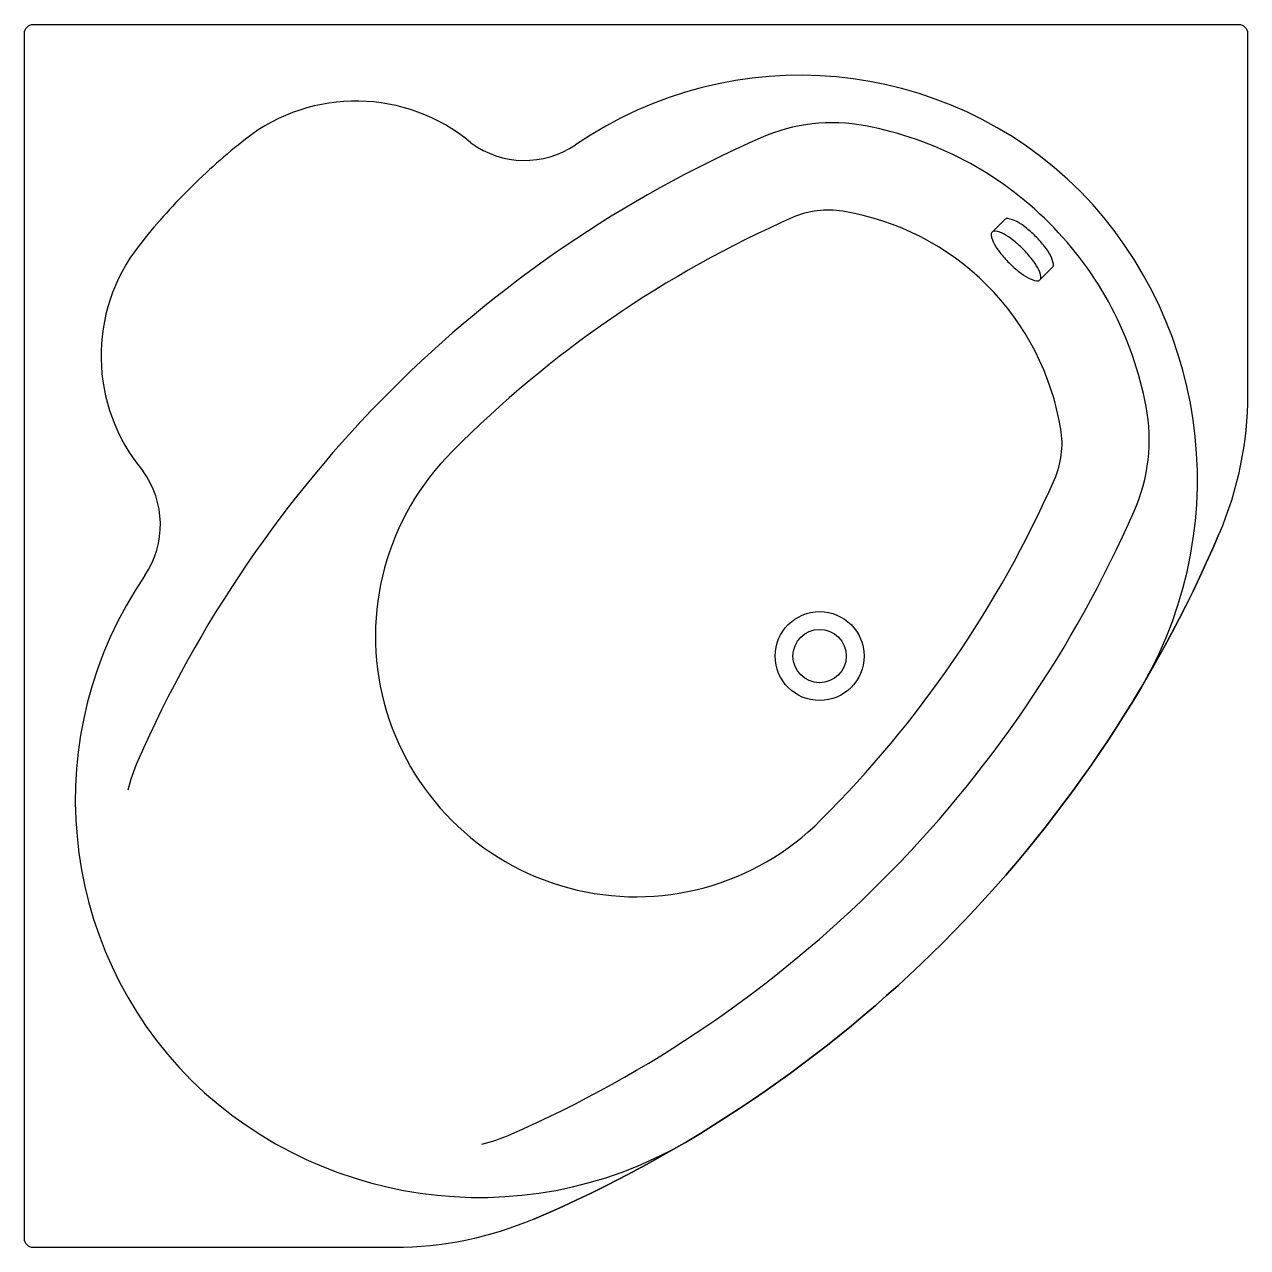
# Model space of a CAD drawing. Header units: millimetres. Extents: x -2986.01 to -2984.51, y 2925.71 to 2927.21.
import ezdxf

# ---------------------------------------------------------------- set-up
doc = ezdxf.new("R2010")
doc.units = ezdxf.units.MM
doc.header["$LTSCALE"] = 10
doc.layers.add('banheiro_louças', color=2, linetype='Continuous')

msp = doc.modelspace()

# ---------------------------------------------------------------- linework, layer by layer
at = {"layer": 'banheiro_louças', "color": 1}
for p, q in [((-2984.8251, 2926.9554), (-2984.8096, 2926.9708)), ((-2984.7511, 2926.9123), (-2984.7665, 2926.8969))]:
    msp.add_line(p, q, dxfattribs=at)
at = {"layer": 'banheiro_louças'}
msp.add_lwpolyline([(-2985.387, 2925.745, -0.101142), (-2985.5582, 2925.71), (-2986.001, 2925.71, -0.414214), (-2986.0119, 2925.7209), (-2986.0119, 2927.1991, -0.414214), (-2986.001, 2927.21), (-2984.5228, 2927.21, -0.414214), (-2984.5119, 2927.1991), (-2984.5119, 2926.7563, -0.101142), (-2984.5469, 2926.5851, -0.193461)], format="xyb", close=True, dxfattribs=at)
at = {"layer": 'banheiro_louças', "color": 1}
msp.add_lwpolyline([(-2984.7511, 2926.9123, 0.243877), (-2984.7499, 2926.9162, 0.082664), (-2984.7536, 2926.9269, 0.040951), (-2984.7605, 2926.9373, 0.030096), (-2984.7718, 2926.9501, 0.030096), (-2984.7846, 2926.9614, 0.040951), (-2984.795, 2926.9683, 0.082664), (-2984.8058, 2926.972, 0.243877), (-2984.8096, 2926.9708, 0.243877)], format="xyb", dxfattribs=at)
msp.add_lwpolyline([(-2984.8251, 2926.9554, 0.243877), (-2984.8263, 2926.9515, 0.082664), (-2984.8225, 2926.9408, 0.040951), (-2984.8156, 2926.9303, 0.030096), (-2984.8043, 2926.9176, 0.030096), (-2984.7916, 2926.9063, 0.040951), (-2984.7811, 2926.8994, 0.082664), (-2984.7704, 2926.8956, 0.243877), (-2984.7665, 2926.8969, 0.243877), (-2984.7653, 2926.9007, 0.082664), (-2984.7691, 2926.9115, 0.040951), (-2984.776, 2926.9219, 0.030096), (-2984.7873, 2926.9347, 0.030096), (-2984.8, 2926.9459, 0.040951), (-2984.8104, 2926.9528, 0.082664), (-2984.8212, 2926.9566, 0.243877)], format="xyb", close=True, dxfattribs=at)
for radius in [0.0545, 0.0327]:
    msp.add_circle((-2985.0367, 2926.4354), radius, dxfattribs=at)
for centre, radius, start, end in [((-2985.0607, 2926.6612), 0.4865, 45, 124.4466), ((-2985.6054, 2926.8962), 0.2199, 50.0906, 128.0087), ((-2985.021, 2926.8713), 0.2182, 79.2894, 113.6747), ((-2985.0607, 2926.6612), 0.432, 45, 79.2894), ((-2984.5119, 2925.71), 1.4861, 113.6747, 135), ((-2985.2619, 2926.46), 0.7751, 128.1661, 135), ((-2985.3984, 2927.1553), 0.112, 233.9218, 303.9185), ((-2985.2619, 2926.46), 0.7751, 135, 141.8339), ((-2985.0802, 2926.652), 0.5069, 327.7261, 44.1725), ((-2985.0259, 2926.8734), 0.1091, 80.6631, 113.8364), ((-2985.0607, 2926.6612), 0.3241, 45, 80.6631), ((-2984.5228, 2925.7297), 1.3585, 113.749, 135.2069), ((-2985.0607, 2926.6612), 0.432, 10.7106, 45), ((-2985.698, 2926.8036), 0.2199, 142.0008, 219.8576), ((-2985.0607, 2926.6612), 0.3241, 9.3369, 45), ((-2984.5119, 2925.71), 1.4861, 135, 156.3253), ((-2984.8507, 2926.7009), 0.2182, 336.3253, 10.7106), ((-2984.8485, 2926.6961), 0.1091, 336.1636, 9.3369), ((-2985.2617, 2926.4599), 0.3197, 134.7864, 315.1597), ((-2985.9572, 2926.5966), 0.112, 326.0984, 36.152), ((-2986.0025, 2927.2048), 1.3702, 314.9159, 336.2052), ((-2986.0119, 2927.21), 1.4861, 315, 336.3253), ((-2985.463, 2926.2589), 0.4865, 145.5534, 225), ((-2985.6731, 2926.2192), 0.2182, 156.3253, 166.2811), ((-2986.0119, 2927.21), 1.4861, 293.6747, 315), ((-2985.4538, 2926.2784), 0.5069, 225.8292, 302.3947), ((-2985.5027, 2926.0488), 0.2182, 283.7189, 293.6747)]:
    msp.add_arc(centre, radius, start, end, dxfattribs=at)
at = {"layer": 'banheiro_louças'}
msp.add_arc((-2986.0119, 2927.21), 1.5927, 293.1015, 336.8985, dxfattribs=at)

doc.saveas('drawing.dxf')
